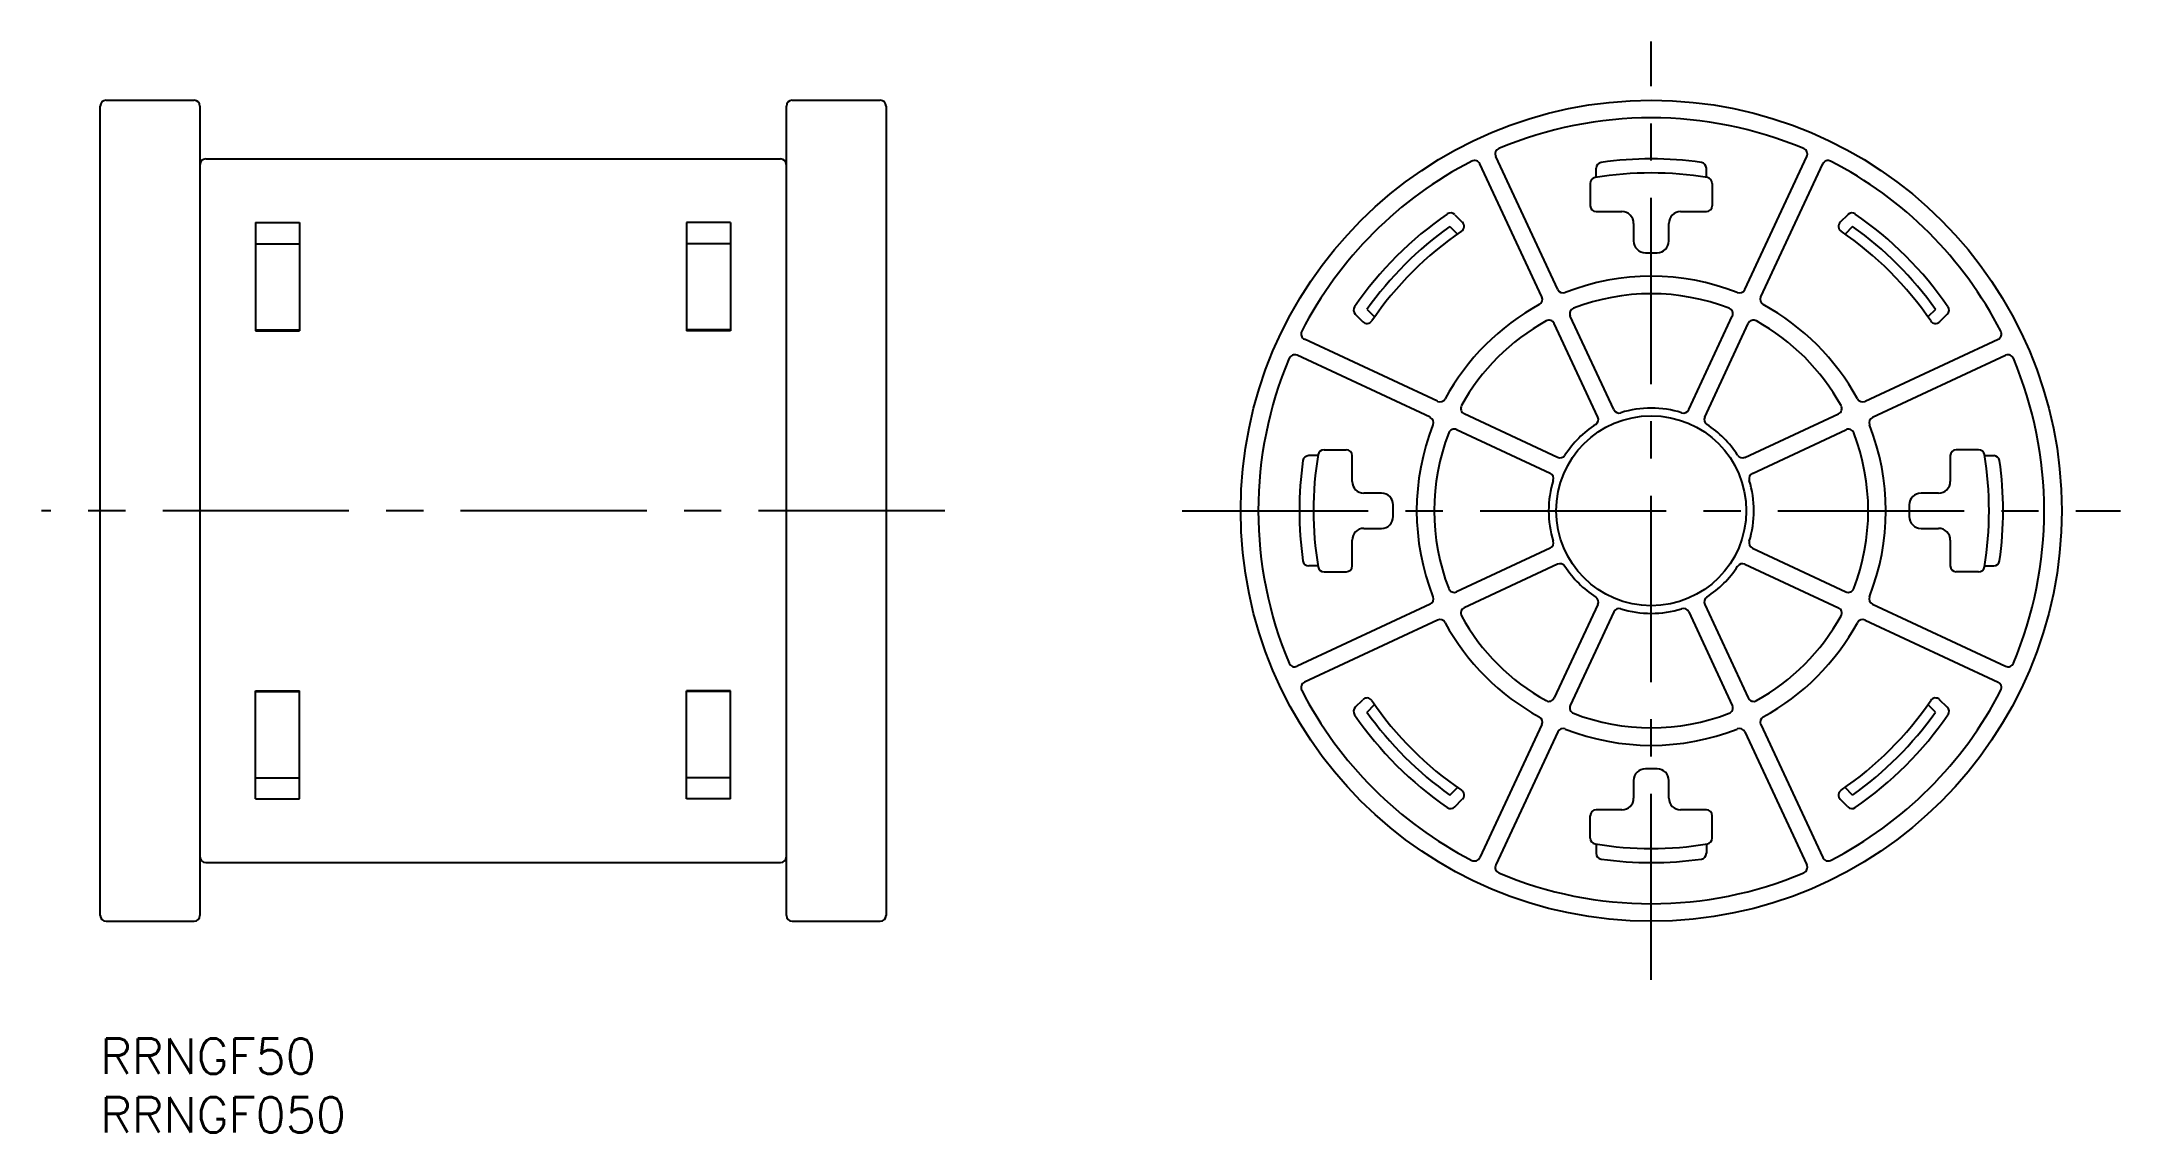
# Model space of a CAD drawing. Extents: x -5 to 172, y -8 to 85.
import ezdxf

# ---------------------------------------------------------------- set-up
doc = ezdxf.new("R2010")
doc.units = 0
doc.header["$LTSCALE"] = 0.5
doc.linetypes.add('CENTER', pattern=[50.8, 31.75, -6.35, 6.35, -6.35])
for name, color, linetype in [('MSM_CENTER', 1, 'CENTER'), ('MSM_CONTINUOUS', 7, 'CONTINUOUS'), ('MSM_PART_NUMBER', 7, 'CONTINUOUS')]:
    doc.layers.add(name, color=color, linetype=linetype)
doc.styles.get("Standard").update_dxf_attribs({"font": 'txt.shx', "height": 3, "bigfont": 'bigfont.shx'})

# ---------------------------------------------------------------- blocks, each defined once
blk = doc.blocks.new('*U9')
at = {"layer": 'MSM_PART_NUMBER'}
blk.add_text('RRNGF50', height=3, dxfattribs=at).set_placement((0, -3))
blk = doc.blocks.new('*U10')
at = {"layer": 'MSM_PART_NUMBER'}
blk.add_text('RRNGF050', height=3, dxfattribs=at).set_placement((0, -8))

msp = doc.modelspace()

# ---------------------------------------------------------------- linework, layer by layer
at = {"layer": 'MSM_CENTER'}
for p, q in [((132.24, 5), (132.24, 85)), ((72, 45), (-5, 45)), ((92.24, 45), (172.24, 45))]:
    msp.add_line(p, q, dxfattribs=at)
at = {"layer": 'MSM_CONTINUOUS'}
for p, q in [((0.5, 80), (8, 80)), ((59, 80), (66.5, 80)), ((0, 10.5), (0, 79.5)), ((8.5, 79.5), (8.5, 10.5)), ((58.5, 10.5), (58.5, 79.5)), ((67, 79.5), (67, 10.5)), ((9, 75), (58, 75)), ((122.91, 63.23), (117.63, 74.57)), ((124.27, 63.86), (118.99, 75.2)), ((140.21, 63.86), (145.5, 75.2)), ((141.57, 63.23), (146.86, 74.57)), ((127.04, 72.91), (127.04, 71)), ((127.54, 73.41), (127.54, 74.2)), ((136.94, 73.41), (136.94, 74.2)), ((137.44, 72.91), (137.44, 71)), ((13.25, 69.57), (17, 69.57)), ((13.25, 69.57), (13.25, 60.34)), ((17, 69.57), (17, 60.34)), ((50, 69.57), (50, 60.34)), ((53.75, 69.57), (50, 69.57)), ((53.75, 69.57), (53.75, 60.34)), ((115.08, 69.24), (115.72, 68.59)), ((115.49, 70.24), (116.13, 69.59)), ((127.54, 70.5), (129.74, 70.5)), ((130.74, 69.5), (130.74, 68)), ((133.74, 68), (133.74, 69.5)), ((134.74, 70.5), (136.94, 70.5)), ((149, 70.24), (148.35, 69.59)), ((149.41, 69.24), (148.76, 68.59)), ((13.25, 67.77), (17, 67.77)), ((53.75, 67.77), (50, 67.77)), ((131.74, 67), (132.74, 67)), ((108.01, 62.17), (108.65, 61.52)), ((156.48, 62.17), (155.83, 61.52)), ((13.25, 60.42), (17, 60.42)), ((13.25, 60.34), (17, 60.34)), ((53.75, 60.42), (50, 60.42)), ((53.75, 60.34), (50, 60.34)), ((107, 61.75), (107.65, 61.11)), ((127.69, 52.99), (123.97, 60.96)), ((129.05, 53.62), (125.33, 61.59)), ((135.44, 53.62), (139.15, 61.59)), ((136.8, 52.99), (140.51, 60.96)), ((157.48, 61.75), (156.83, 61.11)), ((114.01, 54.33), (102.67, 59.62)), ((150.47, 54.33), (161.81, 59.62)), ((113.38, 52.97), (102.04, 58.26)), ((151.1, 52.97), (162.45, 58.26)), ((124.25, 49.55), (116.29, 53.27)), ((140.23, 49.55), (148.2, 53.27)), ((123.62, 48.19), (115.65, 51.91)), ((140.87, 48.19), (148.83, 51.91)), ((103.83, 49.7), (103.04, 49.7)), ((104.34, 50.2), (106.24, 50.2)), ((106.74, 47.5), (106.74, 49.7)), ((157.74, 49.7), (157.74, 47.5)), ((160.15, 50.2), (158.24, 50.2)), ((160.66, 49.7), (161.44, 49.7)), ((109.24, 46.5), (107.74, 46.5)), ((156.74, 46.5), (155.24, 46.5)), ((110.24, 44.5), (110.24, 45.5)), ((154.24, 45.5), (154.24, 44.5)), ((107.74, 43.5), (109.24, 43.5)), ((155.24, 43.5), (156.74, 43.5)), ((106.74, 40.3), (106.74, 42.5)), ((123.62, 41.81), (115.65, 38.09)), ((140.87, 41.81), (148.83, 38.09)), ((157.74, 42.5), (157.74, 40.3)), ((103.83, 40.3), (103.04, 40.3)), ((104.34, 39.8), (106.24, 39.8)), ((124.25, 40.45), (116.29, 36.73)), ((140.23, 40.45), (148.2, 36.73)), ((160.15, 39.8), (158.24, 39.8)), ((160.66, 40.3), (161.44, 40.3)), ((113.38, 37.03), (102.04, 31.74)), ((114.01, 35.67), (102.67, 30.38)), ((127.69, 37.01), (123.97, 29.04)), ((129.05, 36.38), (125.33, 28.41)), ((135.44, 36.38), (139.15, 28.41)), ((136.8, 37.01), (140.51, 29.04)), ((150.47, 35.67), (161.81, 30.38)), ((151.1, 37.03), (162.45, 31.74)), ((13.25, 29.66), (17, 29.66)), ((13.25, 20.43), (13.25, 29.66)), ((13.25, 29.58), (17, 29.58)), ((17, 20.43), (17, 29.66)), ((53.75, 29.66), (50, 29.66)), ((50, 20.43), (50, 29.66)), ((53.75, 29.58), (50, 29.58)), ((53.75, 20.43), (53.75, 29.66)), ((107, 28.25), (107.65, 28.89)), ((108.01, 27.83), (108.65, 28.48)), ((156.48, 27.83), (155.83, 28.48)), ((157.48, 28.25), (156.83, 28.89)), ((122.91, 26.77), (117.63, 15.43)), ((141.57, 26.77), (146.86, 15.43)), ((124.27, 26.14), (118.99, 14.8)), ((140.21, 26.14), (145.5, 14.8)), ((13.25, 22.23), (17, 22.23)), ((53.75, 22.23), (50, 22.23)), ((115.08, 20.76), (115.72, 21.41)), ((130.74, 22), (130.74, 20.5)), ((132.74, 23), (131.74, 23)), ((133.74, 20.5), (133.74, 22)), ((149.41, 20.76), (148.76, 21.41)), ((13.25, 20.43), (17, 20.43)), ((53.75, 20.43), (50, 20.43)), ((115.49, 19.76), (116.13, 20.41)), ((129.74, 19.5), (127.54, 19.5)), ((136.94, 19.5), (134.74, 19.5)), ((149, 19.76), (148.35, 20.41)), ((127.04, 17.09), (127.04, 19)), ((137.44, 17.09), (137.44, 19)), ((127.54, 16.59), (127.54, 15.8)), ((136.94, 16.59), (136.94, 15.8)), ((9, 15), (58, 15)), ((0.5, 10), (8, 10)), ((59, 10), (66.5, 10))]:
    msp.add_line(p, q, dxfattribs=at)
for radius in [35, 8.1]:
    msp.add_circle((132.24, 45), radius, dxfattribs=at)
for centre, radius, start, end in [((0.5, 79.5), 0.5, 90, 180), ((8, 79.5), 0.5, 0, 90), ((59, 79.5), 0.5, 90, 180), ((66.5, 79.5), 0.5, 0, 90), ((132.24, 45), 33.5, 67.1708, 112.8292), ((9, 74.5), 0.5, 90, 180), ((58, 74.5), 0.5, 0, 90), ((132.24, 45), 33.5, 117.1708, 152.8292), ((117.17, 74.36), 0.5, 25, 117.1708), ((119.44, 75.41), 0.5, 112.8292, 205), ((128.04, 74.2), 0.5, 98.1852, 180), ((132.24, 45), 30, 81.8148, 98.1852), ((136.44, 74.2), 0.5, 0, 81.8148), ((145.05, 75.41), 0.5, 335, 67.1708), ((147.31, 74.36), 0.5, 62.8292, 155), ((132.24, 45), 33.5, 27.1708, 62.8292), ((127.54, 72.91), 0.5, 99.5598, 180), ((132.24, 45), 28.8, 80.4402, 99.5598), ((136.94, 72.91), 0.5, 0, 80.4402), ((127.54, 71), 0.5, 180, 270), ((136.94, 71), 0.5, 270, 0), ((132.24, 45), 30.7, 124.5068, 145.4932), ((132.24, 45), 29.7, 125.3081, 144.6919), ((115.13, 69.89), 0.5, 45, 124.5068), ((115.78, 69.24), 0.5, 304.1806, 45), ((129.74, 69.5), 1, 0, 90), ((134.74, 69.5), 1, 90, 180), ((148.7, 69.24), 0.5, 135, 235.8194), ((149.35, 69.89), 0.5, 55.4932, 135), ((132.24, 45), 29.7, 35.3081, 54.6919), ((132.24, 45), 30.7, 34.5068, 55.4932), ((132.24, 45), 28.8, 124.1806, 145.8194), ((131.74, 68), 1, 180, 270), ((132.74, 68), 1, 270, 0), ((132.24, 45), 28.8, 34.1806, 55.8194), ((124.73, 64.07), 0.5, 205, 291.5042), ((132.24, 45), 20, 68.4958, 111.5042), ((139.76, 64.07), 0.5, 248.4958, 335), ((107.36, 62.11), 0.5, 145.4932, 225), ((132.24, 45), 20, 118.4958, 151.5042), ((122.46, 63.02), 0.5, 298.4958, 25), ((125.79, 61.8), 0.5, 111.0179, 205), ((132.24, 45), 18.5, 68.9821, 111.0179), ((138.7, 61.8), 0.5, 335, 68.9821), ((142.02, 63.02), 0.5, 155, 241.5042), ((132.24, 45), 20, 28.4958, 61.5042), ((157.13, 62.11), 0.5, 315, 34.5068), ((102.88, 60.07), 0.5, 152.8292, 245), ((108, 61.46), 0.5, 225, 325.8194), ((132.24, 45), 18.5, 118.9821, 151.0179), ((123.52, 60.75), 0.5, 25, 118.9821), ((140.96, 60.75), 0.5, 61.0179, 155), ((132.24, 45), 18.5, 28.9821, 61.0179), ((156.48, 61.46), 0.5, 214.1806, 315), ((161.6, 60.07), 0.5, 295, 27.1708), ((132.24, 45), 33.5, 157.1708, 202.8292), ((101.83, 57.8), 0.5, 65, 157.1708), ((162.66, 57.8), 0.5, 22.8292, 115), ((132.24, 45), 33.5, 337.1708, 22.8292), ((114.23, 54.78), 0.5, 245, 331.5042), ((116.5, 53.72), 0.5, 151.0179, 245), ((129.5, 53.83), 0.5, 205, 287.2336), ((132.24, 45), 8.75, 72.7664, 107.2336), ((134.98, 53.83), 0.5, 252.7664, 335), ((147.99, 53.72), 0.5, 295, 28.9821), ((150.26, 54.78), 0.5, 208.4958, 295), ((132.24, 45), 20, 158.4958, 201.5042), ((113.17, 52.51), 0.5, 338.4958, 65), ((132.24, 45), 18.5, 158.9821, 201.0179), ((115.44, 51.46), 0.5, 65, 158.9821), ((132.24, 45), 8.75, 122.7664, 147.2336), ((127.24, 52.78), 0.5, 302.7664, 25), ((137.25, 52.78), 0.5, 155, 237.2336), ((132.24, 45), 8.75, 32.7664, 57.2336), ((149.04, 51.46), 0.5, 21.0179, 115), ((132.24, 45), 18.5, 338.9821, 21.0179), ((151.32, 52.51), 0.5, 115, 201.5042), ((132.24, 45), 20, 338.4958, 21.5042), ((103.04, 49.2), 0.5, 90, 171.8148), ((132.24, 45), 28.8, 170.4402, 189.5598), ((104.34, 49.7), 0.5, 90, 170.4402), ((106.24, 49.7), 0.5, 0, 90), ((124.46, 50.01), 0.5, 245, 327.2336), ((140.02, 50.01), 0.5, 212.7664, 295), ((158.24, 49.7), 0.5, 90, 180), ((160.15, 49.7), 0.5, 9.5598, 90), ((132.24, 45), 28.8, 350.4402, 9.5598), ((161.44, 49.2), 0.5, 8.1852, 90), ((132.24, 45), 30, 171.8148, 188.1852), ((123.41, 47.74), 0.5, 342.7664, 65), ((141.08, 47.74), 0.5, 115, 197.2336), ((132.24, 45), 30, 351.8148, 8.1852), ((107.74, 47.5), 1, 180, 270), ((109.24, 45.5), 1, 0, 90), ((132.24, 45), 8.75, 162.7664, 197.2336), ((132.24, 45), 8.75, 342.7664, 17.2336), ((155.24, 45.5), 1, 90, 180), ((156.74, 47.5), 1, 270, 0), ((109.24, 44.5), 1, 270, 0), ((155.24, 44.5), 1, 180, 270), ((107.74, 42.5), 1, 90, 180), ((156.74, 42.5), 1, 0, 90), ((123.41, 42.26), 0.5, 295, 17.2336), ((141.08, 42.26), 0.5, 162.7664, 245), ((103.04, 40.8), 0.5, 188.1852, 270), ((104.34, 40.3), 0.5, 189.5598, 270), ((106.24, 40.3), 0.5, 270, 0), ((124.46, 39.99), 0.5, 32.7664, 115), ((132.24, 45), 8.75, 212.7664, 237.2336), ((132.24, 45), 8.75, 302.7664, 327.2336), ((140.02, 39.99), 0.5, 65, 147.2336), ((158.24, 40.3), 0.5, 180, 270), ((160.15, 40.3), 0.5, 270, 350.4402), ((161.44, 40.8), 0.5, 270, 351.8148), ((113.17, 37.49), 0.5, 295, 21.5042), ((115.44, 38.54), 0.5, 201.0179, 295), ((127.24, 37.22), 0.5, 335, 57.2336), ((137.25, 37.22), 0.5, 122.7664, 205), ((149.04, 38.54), 0.5, 245, 338.9821), ((151.32, 37.49), 0.5, 158.4958, 245), ((114.23, 35.22), 0.5, 28.4958, 115), ((132.24, 45), 20, 208.4958, 241.5042), ((116.5, 36.28), 0.5, 115, 208.9821), ((132.24, 45), 18.5, 208.9821, 241.0179), ((129.5, 36.17), 0.5, 72.7664, 155), ((132.24, 45), 8.75, 252.7664, 287.2336), ((134.98, 36.17), 0.5, 25, 107.2336), ((132.24, 45), 18.5, 298.9821, 331.0179), ((132.24, 45), 20, 298.4958, 331.5042), ((147.99, 36.28), 0.5, 331.0179, 65), ((150.26, 35.22), 0.5, 65, 151.5042), ((101.83, 32.2), 0.5, 202.8292, 295), ((162.66, 32.2), 0.5, 245, 337.1708), ((102.88, 29.93), 0.5, 115, 207.1708), ((161.6, 29.93), 0.5, 332.8292, 65), ((132.24, 45), 33.5, 207.1708, 242.8292), ((108, 28.54), 0.5, 34.1806, 135), ((132.24, 45), 28.8, 214.1806, 235.8194), ((123.52, 29.25), 0.5, 241.0179, 335), ((125.79, 28.2), 0.5, 155, 248.9821), ((138.7, 28.2), 0.5, 291.0179, 25), ((140.96, 29.25), 0.5, 205, 298.9821), ((132.24, 45), 33.5, 297.1708, 332.8292), ((132.24, 45), 28.8, 304.1806, 325.8194), ((156.48, 28.54), 0.5, 45, 145.8194), ((107.36, 27.89), 0.5, 135, 214.5068), ((132.24, 45), 30.7, 214.5068, 235.4932), ((132.24, 45), 29.7, 215.3081, 234.6919), ((122.46, 26.98), 0.5, 335, 61.5042), ((132.24, 45), 18.5, 248.9821, 291.0179), ((142.02, 26.98), 0.5, 118.4958, 205), ((132.24, 45), 29.7, 305.3081, 324.6919), ((132.24, 45), 30.7, 304.5068, 325.4932), ((157.13, 27.89), 0.5, 325.4932, 45), ((124.73, 25.93), 0.5, 68.4958, 155), ((132.24, 45), 20, 248.4958, 291.5042), ((139.76, 25.93), 0.5, 25, 111.5042), ((131.74, 22), 1, 90, 180), ((132.74, 22), 1, 0, 90), ((115.13, 20.11), 0.5, 235.4932, 315), ((115.78, 20.76), 0.5, 315, 55.8194), ((127.54, 19), 0.5, 90, 180), ((129.74, 20.5), 1, 270, 0), ((134.74, 20.5), 1, 180, 270), ((136.94, 19), 0.5, 0, 90), ((148.7, 20.76), 0.5, 124.1806, 225), ((149.35, 20.11), 0.5, 225, 304.5068), ((127.54, 17.09), 0.5, 180, 260.4402), ((132.24, 45), 28.8, 260.4402, 279.5598), ((136.94, 17.09), 0.5, 279.5598, 0), ((9, 15.5), 0.5, 180, 270), ((58, 15.5), 0.5, 270, 0), ((117.17, 15.64), 0.5, 242.8292, 335), ((119.44, 14.59), 0.5, 155, 247.1708), ((128.04, 15.8), 0.5, 180, 261.8148), ((132.24, 45), 30, 261.8148, 278.1852), ((136.44, 15.8), 0.5, 278.1852, 0), ((145.05, 14.59), 0.5, 292.8292, 25), ((147.31, 15.64), 0.5, 205, 297.1708), ((132.24, 45), 33.5, 247.1708, 292.8292), ((0.5, 10.5), 0.5, 180, 270), ((8, 10.5), 0.5, 270, 0), ((59, 10.5), 0.5, 180, 270), ((66.5, 10.5), 0.5, 270, 0)]:
    msp.add_arc(centre, radius, start, end, dxfattribs=at)

# ---------------------------------------------------------------- block references
for name in ['*U9', '*U10']:
    msp.add_blockref(name, (0, 0), dxfattribs=at)

doc.saveas('drawing.dxf')
